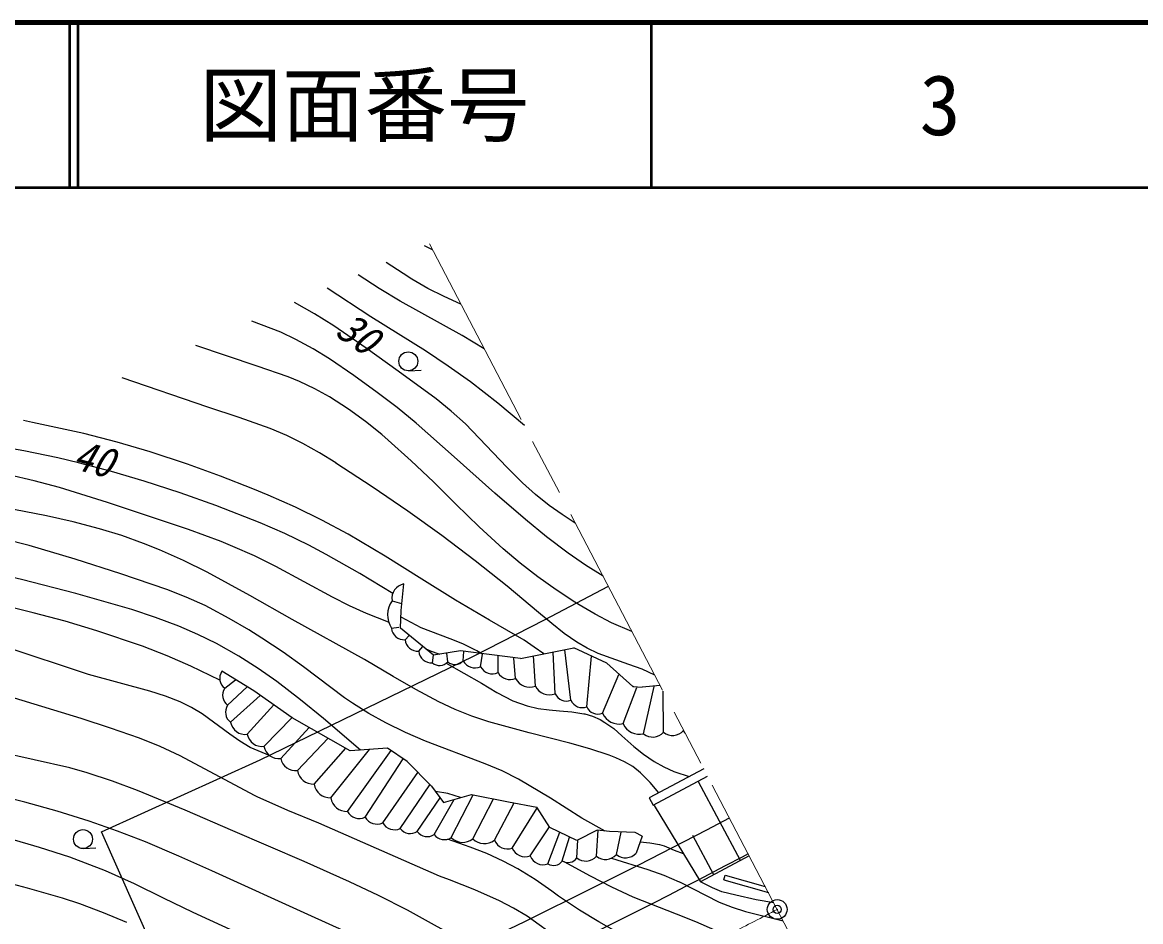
# Model space of a CAD drawing. Units: millimetres at full size, sheet at 1:1000; details may follow other scales. Extents: x 40000 to 680000, y 20000 to 380000.
# Drawn here: x 505894 to 573647, y 325541 to 380000 of the extents above; entities that cross this region are included whole.
import ezdxf
from ezdxf.enums import TextEntityAlignment as Align

# ---------------------------------------------------------------- set-up
doc = ezdxf.new("R2010")
doc.units = ezdxf.units.MM
doc.header["$LTSCALE"] = 1000
doc.header["$PDMODE"] = 32
doc.header["$PDSIZE"] = 500
doc.linetypes.add('CHAIN', pattern=[18.5, 12, -1.5, 3.5, -1.5])
for name, color, linetype, lineweight in [('M-BGD', 7, 'Continuous', 25), ('M-BMK', 2, 'CHAIN', 13), ('M-BMK-ROW', 30, 'Continuous', 25), ('M-BMK-SRVR', 3, 'Continuous', 25), ('M-STR-STR1', 1, 'Continuous', 25), ('M-TTL', 2, 'Continuous', 140), ('M-TTL-LINE', 7, 'Continuous', 50)]:
    doc.layers.add(name, color=color, linetype=linetype, lineweight=lineweight)
for name, color, linetype in [('M-BGD-HTXT', 7, 'Continuous'), ('M-OTRS1', 6, 'Continuous'), ('M-TTL-TXT', 7, 'Continuous')]:
    doc.layers.add(name, color=color, linetype=linetype)
doc.styles.add('ＭＳ ゴシック', font='')
doc.styles.get('ＭＳ ゴシック').set_extended_font_data('MS Gothic')

# ---------------------------------------------------------------- blocks, each defined once
blk = doc.blocks.new('BUHIN18')
at = {"color": 7, "linetype": 'Continuous', "lineweight": 25}
blk.add_line((-564, -106), (-426, -840), dxfattribs=at)
blk.add_circle((0, 0), 574, dxfattribs=at)
blk = doc.blocks.new('BUHIN20')
at = {"color": 3, "linetype": 'Continuous', "lineweight": 25}
blk.add_circle((0, 0), 597, dxfattribs=at)

msp = doc.modelspace()

# ---------------------------------------------------------------- linework, layer by layer
at = {"layer": 'M-BGD'}
for p, q in [((530744, 366230), (530266, 366465)), ((528842, 344383), (529008, 345999)), ((528291, 344975), (528864, 344811)), ((528802, 343312), (528842, 344383)), ((528254, 343311), (528712, 343380)), ((530807, 341676), (528802, 343312)), ((529082, 342611), (529335, 342870)), ((529910, 341911), (530147, 342196)), ((530738, 341211), (530806, 341677)), ((532445, 341937), (530807, 341676)), ((531668, 341274), (531620, 341806)), ((536078, 341472), (532445, 341937)), ((532598, 341336), (532645, 341908)), ((533658, 340981), (533770, 341729)), ((534717, 340625), (534713, 341633)), ((535777, 340270), (535676, 341488)), ((536078, 341472), (539300, 342118)), ((536976, 339807), (536870, 341631)), ((538175, 339344), (538054, 341868)), ((539132, 338948), (538752, 342008)), ((541307, 341198), (539300, 342118)), ((540089, 338553), (540380, 341623)), ((541307, 341198), (542886, 339786)), ((519922, 339509), (517979, 340703)), ((518155, 339674), (518810, 340192)), ((541046, 338157), (542035, 340501)), ((518332, 338645), (519516, 339759)), ((522243, 337878), (519922, 339509)), ((542291, 337535), (543121, 339716)), ((542886, 339786), (543454, 339740)), ((544539, 339837), (543454, 339740)), ((543535, 336912), (544168, 339777)), ((544742, 337012), (544722, 339489)), ((518508, 337616), (520302, 339242)), ((519521, 336887), (521124, 338664)), ((520534, 336157), (522228, 337888)), ((525763, 335886), (522243, 337878)), ((521547, 335427), (523265, 337299)), ((545950, 337113), (545947, 337145)), ((522560, 334697), (524423, 336644)), ((523571, 333869), (525497, 336036)), ((524582, 333042), (526916, 335968)), ((525594, 332214), (528234, 335903)), ((528026, 336048), (525763, 335886)), ((526659, 331871), (528966, 335396)), ((529202, 335232), (528026, 336048)), ((522560, 334697), (522589, 334721)), ((529202, 335232), (530674, 333743)), ((547173, 334799), (543880, 333032)), ((527725, 331528), (529852, 334574)), ((544116, 332591), (547405, 334356)), ((528790, 331185), (530585, 333833)), ((530674, 333743), (531403, 332764)), ((549410, 329247), (546853, 334012)), ((529819, 331001), (531201, 333035)), ((530848, 330817), (532053, 332944)), ((531403, 332764), (533098, 333234)), ((531877, 330633), (533204, 333214)), ((533098, 333234), (535338, 332798)), ((533187, 330553), (534444, 332972)), ((534498, 330472), (535686, 332730)), ((535338, 332798), (537058, 332465)), ((543880, 333032), (544116, 332591)), ((535577, 329994), (537060, 332397)), ((537857, 331238), (537058, 332465)), ((544181, 332578), (544116, 332591)), ((544181, 332578), (546986, 327946)), ((536656, 329516), (537828, 331282)), ((537735, 329038), (538455, 330949)), ((539495, 330446), (537857, 331238)), ((538609, 329220), (539049, 330662)), ((540719, 331081), (539495, 330446)), ((540683, 329499), (540784, 331074)), ((541476, 330990), (540719, 331081)), ((543028, 330929), (541476, 330990)), ((541883, 329598), (542164, 330963)), ((543448, 330719), (543028, 330929)), ((543448, 330719), (543084, 329696)), ((547794, 328380), (546516, 330762)), ((539483, 329401), (539544, 330472)), ((549929, 329526), (546986, 327946)), ((547705, 327585), (546986, 327946)), ((548398, 328064), (548480, 328353)), ((548398, 328064), (551095, 327296)), ((548480, 328353), (550903, 327663)), ((548277, 327344), (547705, 327585)), ((549117, 327134), (548277, 327344)), ((550344, 326862), (549117, 327134)), ((551417, 326680), (550344, 326862))]:
    msp.add_line(p, q, dxfattribs=at)
for points in [[(532464, 362940), (531441, 363389), (530455, 363893), (529497, 364450), (528964, 364784), (527941, 365452)], [(533879, 360232), (532541, 361047), (528791, 363125), (527507, 363892), (526241, 364712)], [(536307, 355588), (534694, 356929), (533050, 358225), (531700, 359186), (530310, 360105), (526998, 362162), (524362, 363894)], [(539396, 349678), (538590, 350196), (537808, 350746), (536991, 351402), (536204, 352111), (535246, 353064), (532733, 355687), (531874, 356459), (530966, 357194), (528672, 358880), (526733, 360270), (524756, 361613), (523588, 362344), (522384, 363033)], [(541075, 346466), (540004, 347131), (538966, 347845), (537658, 348845), (536385, 349891), (534516, 351479), (532050, 353679), (529757, 355736), (528593, 356674), (527389, 357584), (525971, 358622), (524511, 359616), (523505, 360234), (522472, 360797), (521545, 361235), (519791, 361904)], [(542825, 343117), (541591, 343646), (540599, 344162), (539635, 344732), (539372, 344896), (538234, 345636), (537126, 346417), (536060, 347241), (535021, 348114), (533570, 349445), (532159, 350820), (530802, 352167), (529459, 353450), (528066, 354696), (527670, 355033), (526681, 355828), (525655, 356576), (524503, 357314), (523612, 357810), (522684, 358257), (522002, 358541), (520113, 359185), (516405, 360429)], [(544207, 340474), (543444, 340822), (542646, 341118), (540773, 341782), (540119, 342095), (539492, 342462), (538714, 343000), (537971, 343587), (537160, 344270), (535265, 345852), (533329, 347391), (531311, 348917), (529251, 350399), (527090, 351878), (524894, 353310), (524877, 353320), (523900, 353930), (522892, 354501), (521916, 354973), (520905, 355395), (519031, 356068), (517136, 356700), (511934, 358483)], [(537480, 341753), (536910, 342169), (536301, 342577), (534199, 343794), (532138, 345005), (530100, 346274), (527879, 347664), (525630, 349001), (524042, 349862), (522433, 350637), (520796, 351359), (519864, 351748), (517893, 352525), (515892, 353250), (513642, 353986), (511634, 354570), (509611, 355095), (506516, 355777), (505958, 355881)], [(528330, 345404), (526330, 346618), (524294, 347784), (523244, 348337), (521786, 349037), (520301, 349684), (517616, 350733), (515456, 351502), (513277, 352213), (511292, 352800), (509292, 353329), (508047, 353625), (505982, 354044), (503897, 354407), (502920, 354558)], [(528086, 343680), (526749, 344205), (525712, 344670), (524685, 345182), (521250, 347051), (519961, 347687), (518645, 348267), (517933, 348557), (515957, 349282), (513959, 349953), (511055, 350921), (508136, 351829), (506603, 352245), (505048, 352604), (504099, 352786), (502543, 353018), (500966, 353192), (499981, 353278)], [(544448, 333337), (543921, 333967), (543350, 334554), (542878, 334928), (542385, 335218), (541858, 335457), (541455, 335614), (540270, 336011), (539061, 336354), (536591, 336965), (534155, 337631), (533116, 337990), (532119, 338388), (531136, 338845), (529731, 339589), (528350, 340388), (526614, 341420), (522242, 343842), (519677, 345296), (517085, 346696), (515652, 347404), (514196, 348056), (513235, 348443), (511912, 348915), (510558, 349334), (508964, 349757), (507351, 350124), (505379, 350505)], [(526379, 335924), (524147, 337838), (522749, 338981), (521313, 340077), (520173, 340877), (519002, 341624), (517657, 342383), (516530, 342935), (515376, 343432), (513964, 343967), (512519, 344451), (509140, 345422), (505831, 346257), (502508, 347037), (500054, 347569), (497592, 348041), (496340, 348238), (494578, 348430), (492799, 348564), (489556, 348739)], [(541196, 331024), (539800, 331806), (537891, 333016), (535961, 334176), (534960, 334663), (533932, 335097), (530324, 336468), (529110, 336995), (527913, 337581), (526889, 338146), (525888, 338767), (525402, 339098), (522935, 340963), (521686, 341860), (520403, 342707), (519607, 343205), (518433, 343906), (517231, 344553), (516972, 344682), (515825, 345195), (514644, 345657), (511867, 346603), (509088, 347487), (506298, 348311), (504793, 348709)], [(517859, 340169), (516109, 341012), (514662, 341642), (513182, 342220), (510408, 343161), (508480, 343728), (506540, 344251), (504131, 344843), (501710, 345376), (499383, 345810), (497239, 346118), (495076, 346368), (490955, 346755), (488450, 346985), (485936, 347163)], [(520905, 335582), (519689, 336095), (519063, 336464), (518467, 336885), (516793, 338126), (516136, 338511), (515452, 338843), (514558, 339199), (513626, 339504), (509893, 340509), (504796, 342206), (503157, 342664), (501492, 343066), (499952, 343379), (498402, 343632), (497956, 343692), (496238, 343875), (494504, 343998), (489966, 344213), (486702, 344415), (483432, 344573), (480085, 344616)], [(528827, 343990), (530037, 343349), (531784, 342687), (532563, 342377), (533326, 342009), (533422, 341956), (533741, 341771)], [(530306, 342085), (530672, 341922), (531067, 341778), (531194, 341738)], [(531576, 341190), (533704, 339974), (534644, 339422), (535615, 338921), (536478, 338600), (537135, 338452), (537808, 338362), (538431, 338312), (539180, 338253), (539915, 338135), (539973, 338121), (540442, 337976), (540901, 337772), (541188, 337607), (541721, 337229), (542219, 336801), (542933, 336155), (543529, 335675), (544167, 335239), (544751, 334909), (545368, 334630), (545433, 334605), (546286, 334323)], [(538429, 324460), (536471, 325873), (535651, 326361), (534800, 326797), (533298, 327457), (531766, 328065), (531168, 328302), (523852, 331500), (521968, 332277), (520110, 333108), (519967, 333178), (515447, 335589), (514233, 336143), (512986, 336646), (511236, 337267), (509462, 337834), (505419, 339068)], [(549342, 315530), (548454, 315922), (546556, 316731), (544686, 317593), (543340, 318349), (540824, 320002), (539987, 320449), (537175, 322301), (536332, 322751), (535450, 323153), (532876, 324246), (531038, 325217), (529225, 326237), (527480, 327124), (525708, 327959), (522960, 329183), (518639, 331047), (515761, 332297), (512863, 333490), (511354, 334047), (509828, 334547), (508773, 334848), (504434, 335820)], [(549281, 313135), (546874, 314214), (545586, 314856), (544314, 315553), (541973, 316981), (539606, 318353), (538747, 318773), (537083, 319462), (535436, 320187), (533920, 321040), (532603, 321735), (531251, 322382), (527474, 324035), (523406, 325877), (517379, 328616), (515383, 329515), (513360, 330376), (511664, 331027), (509947, 331622), (508010, 332225), (506053, 332772), (503739, 333349)], [(532436, 333051), (532058, 333187), (531673, 333298), (530917, 333416)], [(505047, 330594), (506903, 330057), (508748, 329462), (510903, 328644), (512677, 327842), (514427, 326986), (516223, 326106), (518997, 324842), (521797, 323615), (524728, 322299), (528096, 320983), (531443, 319611), (532904, 318881), (536178, 316930), (537918, 315970), (540248, 314803), (542607, 313689), (545145, 312461), (546197, 311925), (547277, 311430), (548485, 310972), (549529, 310541), (550038, 310358)], [(552284, 319733), (551188, 320203), (549723, 320954), (548270, 321752), (546096, 322832), (543901, 323875), (542351, 324668), (540821, 325519), (539644, 326238), (538500, 327006), (538386, 327087), (537970, 327386), (536957, 328087), (535910, 328737), (535031, 329210), (534042, 329657), (533018, 330053), (531648, 330531)], [(543325, 330373), (543912, 330322), (544497, 330213), (544781, 330121), (545385, 329874), (545939, 329676)], [(541578, 329377), (543784, 328704), (544749, 328353), (545692, 327947), (545701, 327943), (548115, 326727), (548892, 326418), (549700, 326160), (551986, 325590)], [(552567, 322508), (549990, 323837), (547840, 325016), (546705, 325533), (545535, 326000), (542897, 327032), (541602, 327631), (540323, 328290), (538725, 329163)], [(504034, 328150), (506175, 327595), (508297, 326982), (509349, 326632), (510789, 326095), (512209, 325501)]]:
    msp.add_lwpolyline(points, dxfattribs=at)
msp.add_circle((542886, 339786), 7.5, dxfattribs=at)
for centre, radius, start, end in [((529187, 345110), 906, 101.40777, 188.6134), ((529532, 344115), 1509, 145.26156, 212.16721), ((529036, 343396), 786, 186.17675, 273.38241), ((529864, 342696), 786, 186.17675, 273.38241), ((530692, 341995), 786, 186.17675, 273.38241), ((531170, 341730), 676, 230.26685, 317.47248), ((532100, 341793), 676, 230.26685, 317.47248), ((533315, 341715), 810, 207.8411, 295.04673), ((534374, 341359), 810, 207.8411, 295.04673), ((518607, 340281), 757, 146.12359, 233.32926), ((535434, 341004), 810, 207.8411, 295.04673), ((536629, 340692), 951, 206.37363, 291.40916), ((518784, 339252), 757, 146.12359, 233.32926), ((537827, 340229), 951, 206.37363, 291.40916), ((538861, 339649), 751, 203.94645, 291.15208), ((539818, 339253), 751, 203.94645, 291.15208), ((518960, 338223), 757, 146.12359, 233.32926), ((540776, 338858), 751, 203.94645, 291.15208), ((542046, 338600), 1093, 203.8819, 282.95843), ((519398, 337783), 905, 190.62713, 277.83279), ((543290, 337977), 1093, 203.8819, 282.95843), ((520411, 337054), 905, 190.62713, 277.83279), ((544086, 337596), 878, 231.13941, 318.34505), ((545293, 337696), 878, 231.13941, 318.34505), ((546776, 337496), 911, 204.88163, 217.48574), ((521423, 336324), 905, 190.62713, 277.83279), ((522436, 335594), 905, 190.62713, 277.83279), ((523527, 334847), 979, 188.82217, 272.56973), ((524538, 334020), 979, 188.82217, 272.56973), ((525550, 333192), 979, 188.82217, 272.56973), ((526306, 332602), 812, 208.55463, 295.76028), ((527372, 332259), 812, 208.55463, 295.76028), ((528438, 331916), 812, 208.55463, 295.76028), ((529401, 331633), 758, 216.2624, 303.46803), ((530430, 331449), 758, 216.2624, 303.46803), ((531459, 331265), 758, 216.2624, 303.46803), ((532577, 331328), 987, 224.784, 308.18243), ((533888, 331248), 987, 224.784, 308.18243), ((535288, 330800), 856, 202.50916, 289.71479), ((536367, 330322), 856, 202.50916, 289.71479), ((537446, 329844), 856, 202.50916, 289.71479), ((538950, 329769), 647, 238.12821, 325.33385), ((540031, 330081), 873, 231.07212, 318.27775), ((541232, 330179), 873, 231.07212, 318.27775), ((542432, 330277), 873, 231.07212, 318.27775), ((538077, 329588), 647, 238.12821, 325.33385)]:
    msp.add_arc(centre, radius, start, end, dxfattribs=at)
at = {"layer": 'M-BMK'}
msp.add_line((530556, 366591), (572690, 285982), dxfattribs=at)
msp.add_arc((315378, 778260), 510000, 286.36137, 297.59588, dxfattribs=at)
at = {"layer": 'M-BMK-ROW'}
for p, q in [((537531, 343813), (541397, 345849)), ((533226, 341619), (537531, 343813)), ((520305, 335348), (533226, 341619)), ((510691, 330987), (520305, 335348)), ((527697, 292584), (510691, 330987))]:
    msp.add_line(p, q, dxfattribs=at)
at = {"layer": 'M-OTRS1'}
msp.add_point((551627, 326281), dxfattribs=at)
at = {"layer": 'M-STR-STR1'}
msp.add_lwpolyline([(549870, 329639), (549506, 329448), (548477, 328910), (547448, 328375), (546876, 328078), (546074, 327664), (545042, 327133), (544125, 326664), (540907, 325034), (540446, 324802), (538718, 323940), (538141, 323654)], dxfattribs=at)
msp.add_arc((315378, 778260), 503750, 286.36137, 297.59588, dxfattribs=at)
at = {"layer": 'M-TTL'}
msp.add_line((680000, 380000), (40000, 380000), dxfattribs=at)
at = {"layer": 'M-TTL-LINE'}
for p, q in [((508747, 380000), (508747, 370000)), ((509247, 380000), (509247, 370000)), ((543997, 380000), (543997, 370000)), ((40000, 370000), (680000, 370000))]:
    msp.add_line(p, q, dxfattribs=at)

# ---------------------------------------------------------------- block references
at = {"layer": 'M-BGD', "rotation": 82.51266}
for p in [(529276, 359473), (509566, 330539)]:
    msp.add_blockref('BUHIN18', p, dxfattribs=at)
at = {"layer": 'M-BMK-SRVR', "rotation": 82.51266}
msp.add_blockref('BUHIN20', (551626, 326279), dxfattribs=at)

# ---------------------------------------------------------------- texts
at = {"layer": 'M-BGD-HTXT', "style": 'ＭＳ ゴシック', "oblique": 15, "width": 0.95}
for s, rotation, p in [('30', 325.254, (524427, 360655)), ('40', 345.087, (508698, 352463))]:
    msp.add_text(s, height=1833, rotation=rotation, dxfattribs=at).set_placement(p, align=Align.BOTTOM_LEFT)
at = {"layer": 'M-TTL-TXT', "style": 'ＭＳ ゴシック'}
for s, p in [('図面番号', (526622, 375000)), ('3', (561497, 375000))]:
    msp.add_text(s, height=3666, dxfattribs=at).set_placement(p, align=Align.MIDDLE_CENTER)

doc.saveas('drawing.dxf')
